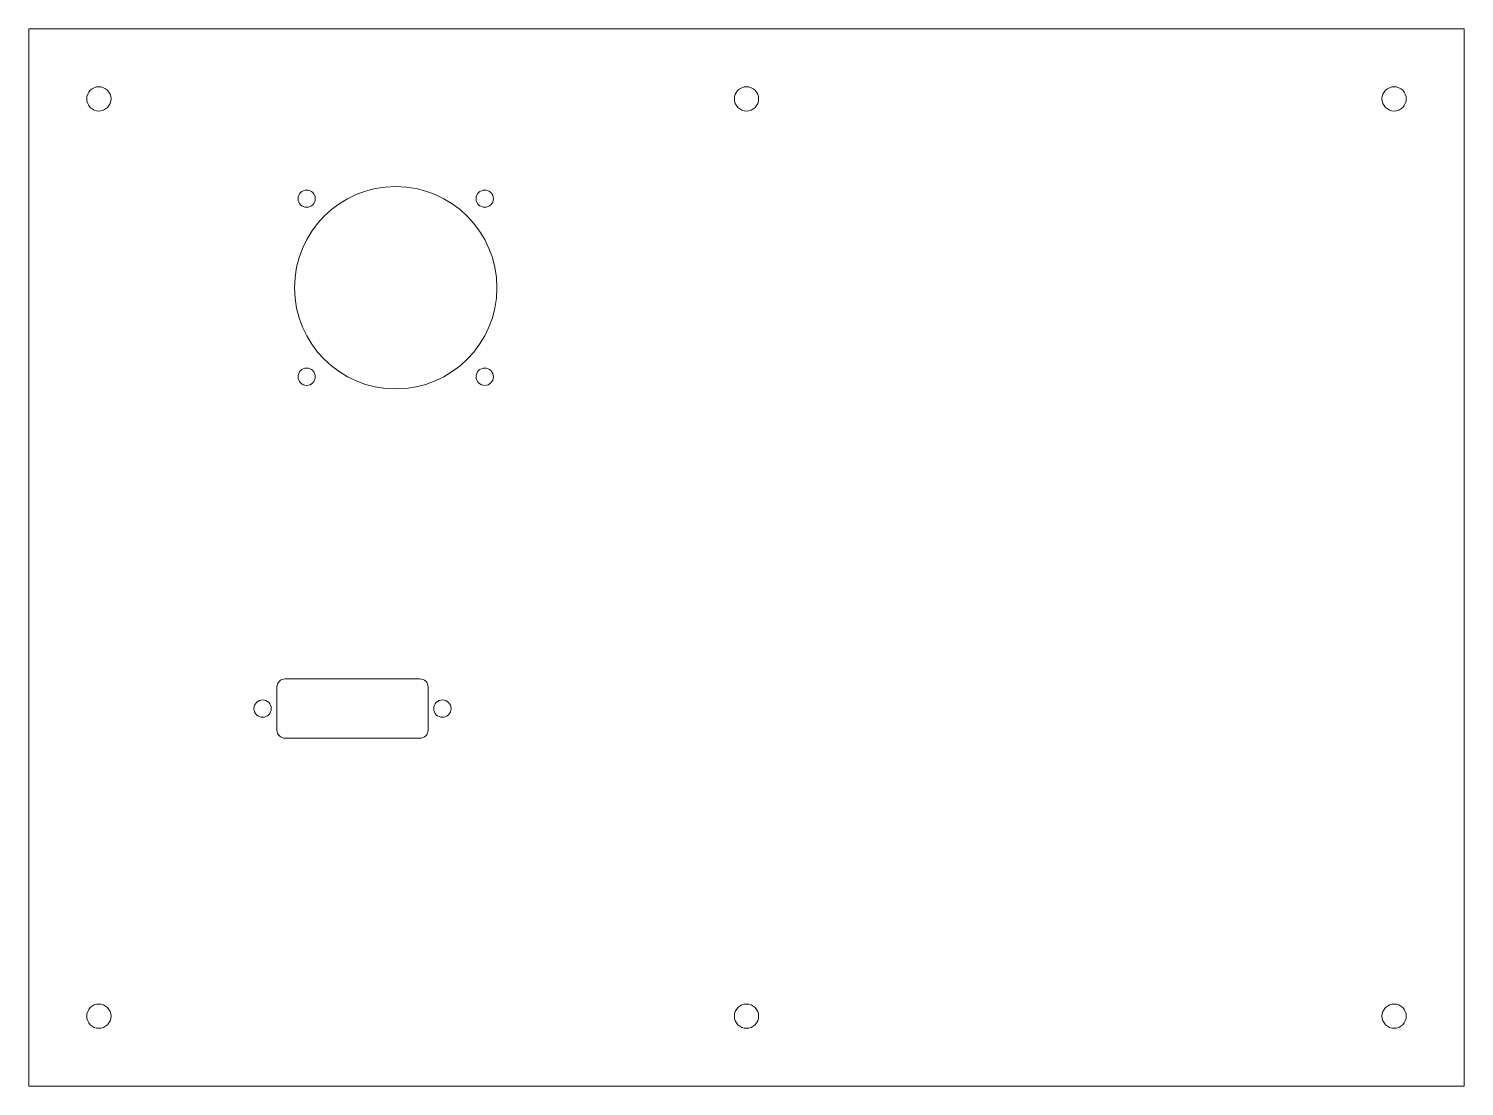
# Model space of a CAD drawing. Header units: millimetres. Extents: x 154 to 420, y 136 to 332.
import ezdxf

# ---------------------------------------------------------------- set-up
doc = ezdxf.new("R2010")
doc.units = ezdxf.units.MM

msp = doc.modelspace()

# ---------------------------------------------------------------- linework, layer by layer
at = {"color": 7, "linetype": 'Continuous', "lineweight": 15}
for p, q in [((420.07, 332.25), (154.07, 332.25)), ((154.07, 332.25), (154.07, 136.25)), ((420.07, 136.25), (420.07, 332.25)), ((200.07, 210.25), (200.07, 202.25)), ((226.57, 211.75), (201.57, 211.75)), ((228.07, 202.25), (228.07, 210.25)), ((201.57, 200.75), (226.57, 200.75)), ((154.07, 136.25), (420.07, 136.25))]:
    msp.add_line(p, q, dxfattribs=at)
for centre, radius in [((167.07, 319.25), 2.25), ((287.07, 319.25), 2.25), ((407.07, 319.25), 2.25), ((222.07, 284.25), 18.75), ((205.57, 300.75), 1.6), ((238.57, 300.75), 1.6), ((205.57, 267.75), 1.6), ((238.57, 267.75), 1.6), ((197.41, 206.25), 1.6), ((230.73, 206.25), 1.6), ((167.07, 149.25), 2.25), ((287.07, 149.25), 2.25), ((407.07, 149.25), 2.25)]:
    msp.add_circle(centre, radius, dxfattribs=at)
for centre, start, end in [((201.57, 210.25), 90, 180), ((226.57, 210.25), 0, 90), ((201.57, 202.25), 180, 270), ((226.57, 202.25), 270, 0)]:
    msp.add_arc(centre, 1.5, start, end, dxfattribs=at)

doc.saveas('drawing.dxf')
